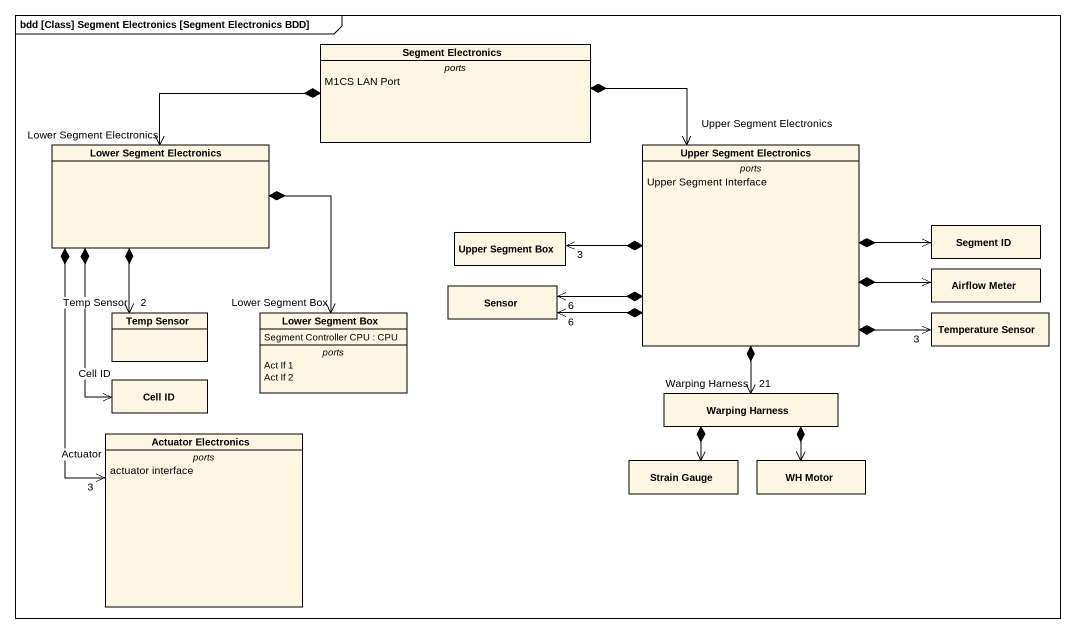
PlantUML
@startuml
mainframe bdd [Class] Segment Electronics [Segment Electronics BDD]
hide circle
hide empty members
class "Segment Electronics" as Segment_Electronics {
  -- ports --
  M1CS LAN Port
}
class "Lower Segment Electronics" as Lower_Segment_Electronics
class "Upper Segment Electronics" as Upper_Segment_Electronics {
  -- ports --
  Upper Segment Interface
}
class "Upper Segment Box" as Upper_Segment_Box
class "Segment ID" as Segment_ID
class "Airflow Meter" as Airflow_Meter
class "Temp Sensor" as Temp_Sensor
class "Lower Segment Box" as Lower_Segment_Box {
  Segment Controller CPU : CPU
  -- ports --
  Act If 1
  Act If 2
}
class Sensor
class "Temperature Sensor" as Temperature_Sensor
class "Cell ID" as Cell_ID
class "Warping Harness" as Warping_Harness
class "Actuator Electronics" as Actuator_Electronics {
  -- ports --
  actuator interface
}
class "Strain Gauge" as Strain_Gauge
class "WH Motor" as WH_Motor
Segment_Electronics *-right-> "Upper Segment Electronics" Upper_Segment_Electronics
Lower_Segment_Electronics "Lower Segment Electronics" <-right-* Segment_Electronics
Lower_Segment_Electronics *--> "Lower Segment Box" Lower_Segment_Box
Lower_Segment_Electronics *--> "Actuator\n3" Actuator_Electronics
Upper_Segment_Electronics *-left-> "3" Upper_Segment_Box
Upper_Segment_Electronics *-right-> Airflow_Meter
Upper_Segment_Electronics *-left-> "6" Sensor
Upper_Segment_Electronics *-right-> "3" Temperature_Sensor
Upper_Segment_Electronics *--> "Warping Harness\n21" Warping_Harness
Segment_ID <-left-* Upper_Segment_Electronics
Temp_Sensor "Temp Sensor\n2" <-up-* Lower_Segment_Electronics
Sensor "6" <-right-* Upper_Segment_Electronics
Cell_ID "Cell ID" <-up-* Lower_Segment_Electronics
Warping_Harness *--> Strain_Gauge
Warping_Harness *--> WH_Motor
@enduml
